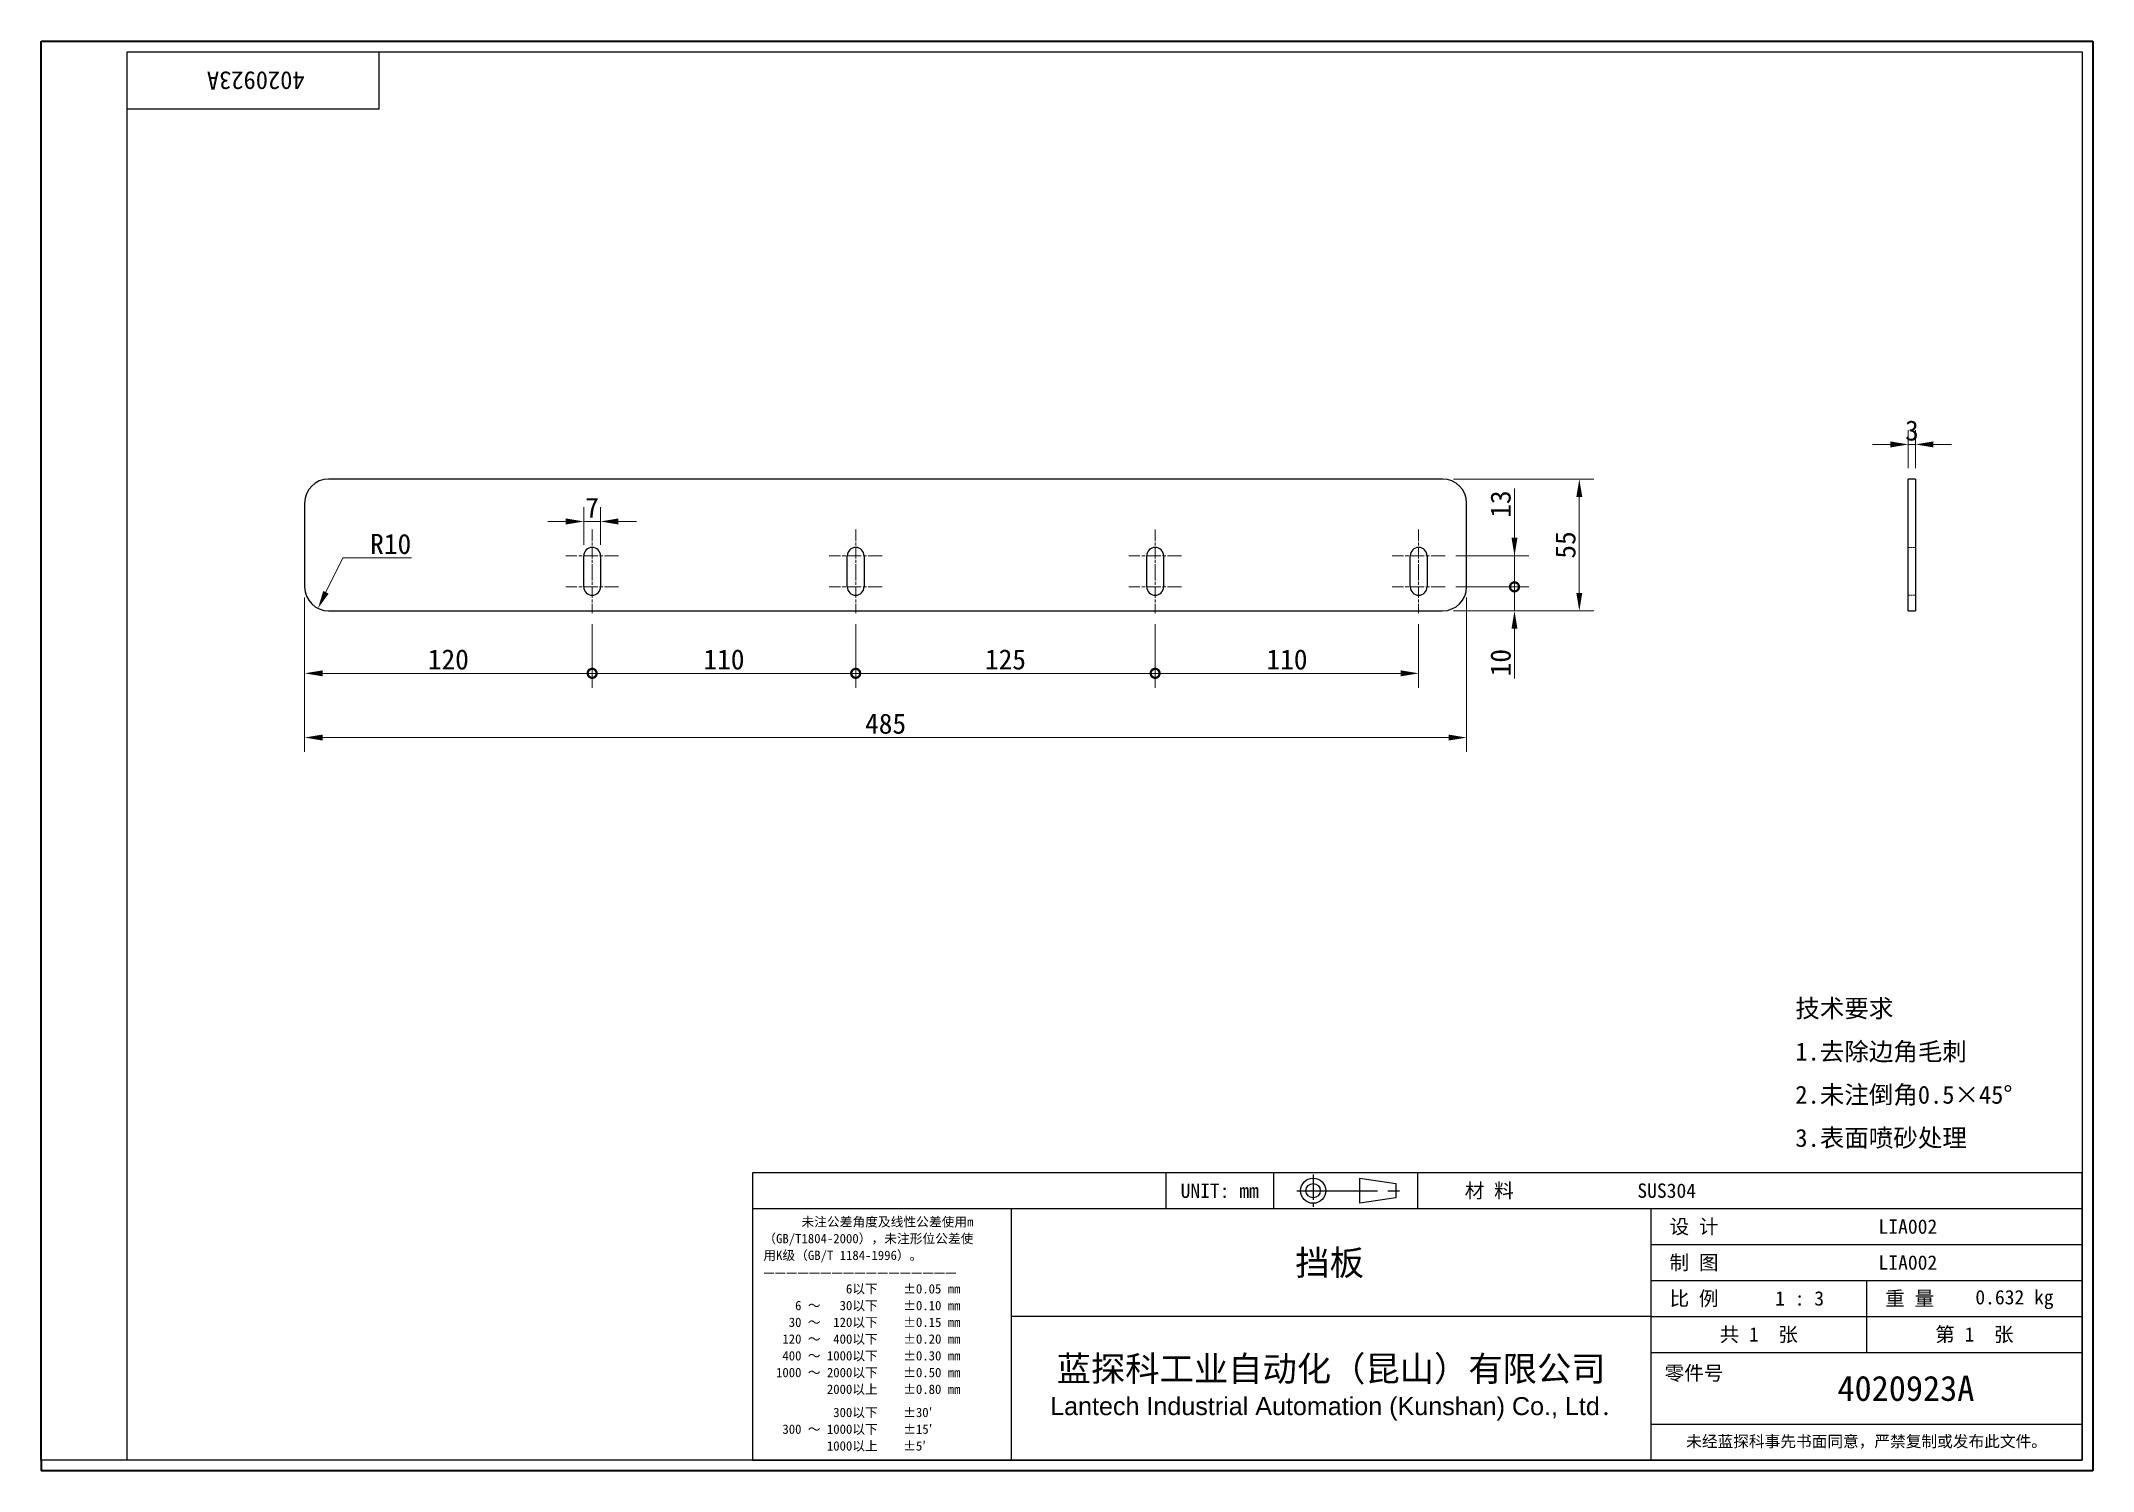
# Model space of a CAD drawing. Header units: millimetres. Extents: x 18 to 875, y 16 to 614.
import ezdxf
from ezdxf.enums import TextEntityAlignment as Align

# ---------------------------------------------------------------- set-up
doc = ezdxf.new("R2010")
doc.units = ezdxf.units.MM
doc.header["$LTSCALE"] = 3
doc.linetypes.add('CHAIN', pattern=[0.3543, 0.2362, -0.0295, 0.0591, -0.0295])
doc.linetypes.add('DASHED', pattern=[0.2067, 0.1654, -0.0413])
for name, color, linetype, lineweight in [('1', 7, 'Continuous', 18), ('可见 (ISO)', 7, 'Continuous', 25), ('图框 (ISO)', 7, 'Continuous', 35), ('标题 (ISO)', 7, 'Continuous', 25)]:
    doc.layers.add(name, color=color, linetype=linetype, lineweight=lineweight)
for name, color, linetype, lineweight, true_color in [('中心标记 (ISO)', 1, 'CHAIN', 18, 0xff0000), ('尺寸 (ISO)', 7, 'Continuous', 18, 0x008000), ('符号 (ISO)', 7, 'Continuous', 18, 0x008000), ('隐藏 (ISO)', 5, 'DASHED', 18, 0x0000ff)]:
    doc.layers.add(name, color=color, linetype=linetype, lineweight=lineweight, true_color=true_color)
doc.styles.add('文本样式164', font='SimSun.ttf')
doc.styles.add('文本样式165', font='SimSun.ttf')
doc.styles.add('文本样式74', font='SimSun.ttf')
doc.styles.add('最新国标', font='simfang.ttf')
doc.styles.add('注释文本 (ISO)', font='simfang.ttf')
doc.dimstyles.new('默认 (GB)', dxfattribs={"dimscale": 3, "dimtxt": 2.8, "dimasz": 2.5, "dimexe": 2, "dimexo": 1.5, "dimgap": 0.5, "dimtad": 1, "dimtoh": 1, "dimdsep": 46, "dimtxsty": '最新国标', "dimcen": 0.09, "dimdle": 10, "dimclrd": 256, "dimclre": 256, "dimclrt": 256, "dimaunit": 1, "dimadec": 3, "dimazin": 2, "dimtfac": 0.535714, "dimtmove": 0, "dimatfit": 3, "dimfxl": 0, "dimtolj": 1, "dimtzin": 0, "dimlwd": -1, "dimlwe": -1, "dimarcsym": 0})

# ---------------------------------------------------------------- blocks, each defined once
blk = doc.blocks.new('图框 最新国标')
at = {"layer": '图框 (ISO)'}
for p, q in [((6, 7), (6, 204.5)), ((6, 204.5), (291.5, 204.5)), ((291.5, 204.5), (291.5, 5.5)), ((6, 7), (6, 5.5)), ((6, 7), (6, 5.5)), ((291.5, 5.5), (6, 5.5))]:
    blk.add_line(p, q, dxfattribs=at)
at = {"layer": '图框 (ISO)', "color": 7, "linetype": 'Continuous', "lineweight": 25}
for p, q in [((18, 203), (290, 203)), ((18, 7), (18, 203)), ((18, 203), (290, 203)), ((53, 203), (53, 195)), ((290, 203), (290, 7)), ((290, 203), (290, 7)), ((53, 195), (18, 195)), ((290, 7), (6, 7)), ((290, 7), (18, 7))]:
    blk.add_line(p, q, dxfattribs=at)
at = {"layer": '图框 (ISO)', "style": '文本样式74'}
blk.add_attdef('零件代号_001', (42.68, 200.25), '', height=2.5, rotation=180, dxfattribs=at)
blk = doc.blocks.new('标题栏 最新国标')
at = {"layer": '标题 (ISO)'}
for p, q in [((381.98, -183.84), (196.98, -183.84)), ((196.98, -183.84), (196.98, -223.84)), ((254.48, -183.84), (254.48, -188.84)), ((269.48, -183.84), (269.48, -188.84)), ((281.48, -188.09), (281.48, -184.59)), ((281.48, -184.59), (286.48, -185.34)), ((286.48, -185.34), (286.48, -187.34)), ((289.48, -183.84), (289.48, -188.84)), ((381.98, -223.84), (381.98, -183.84)), ((383.48, -183.84), (383.48, -225.34)), ((286.48, -187.34), (281.48, -188.09)), ((196.98, -188.84), (381.98, -188.84)), ((232.98, -188.84), (232.98, -223.84)), ((321.98, -188.84), (321.98, -223.84)), ((321.98, -193.84), (381.98, -193.84)), ((321.98, -198.84), (381.98, -198.84)), ((351.98, -198.84), (351.98, -208.84)), ((321.98, -203.84), (232.98, -203.84)), ((321.98, -203.84), (381.98, -203.84)), ((321.98, -208.84), (381.98, -208.84)), ((321.98, -218.84), (381.98, -218.84)), ((196.98, -223.84), (381.98, -223.84)), ((383.48, -225.34), (196.98, -225.34))]:
    blk.add_line(p, q, dxfattribs=at)
at = {"layer": '标题 (ISO)', "linetype": 'CHAIN', "ltscale": 5.000333}
blk.add_line((274.98, -184.09), (274.98, -188.59), dxfattribs=at)
at = {"layer": '标题 (ISO)', "linetype": 'CHAIN', "ltscale": 15.834605}
blk.add_line((272.73, -186.34), (286.98, -186.34), dxfattribs=at)
at = {"layer": '标题 (ISO)'}
for radius in [1.75, 1]:
    blk.add_circle((274.98, -186.34), radius, dxfattribs=at)
at = {"layer": '1', "style": '文本样式164'}
for s, p in [('UNIT: mm', (261.98, -186.34)), ('材 料', (299.48, -186.34)), ('设 计', (327.98, -191.34)), ('制 图', (327.98, -196.34)), ('比 例', (327.98, -201.34)), ('重 量', (357.98, -201.34)), ('共 1  张', (336.98, -206.34)), ('第 1  张', (366.98, -206.34))]:
    blk.add_text(s, height=2, dxfattribs=at).set_placement(p, align=Align.MIDDLE_CENTER)
at = {"layer": '标题 (ISO)', "char_height": 2, "style": '注释文本 (ISO)'}
for s, insert, attachment_point, line_spacing_factor in [('{\\fSimSun|b0|i0|c134|p2;\\H0.65x;      未注公差角度及线性公差使用m\\P（GB/T1804-2000），未注形位公差使\\P用K级（GB/T 1184-1996）。\\P—————————————————\\P             6以下    ±0.05 mm\\P     6 ～   30以下    ±0.10 mm\\P    30 ～  120以下    ±0.15 mm\\P   120 ～  400以下    ±0.20 mm\\P   400 ～ 1000以下    ±0.30 mm\\P  1000 ～ 2000以下    ±0.50 mm\\P          2000以上    ±0.80 mm\\P\\H0.38462x;\\P\\H2.6x;           300以下    ±30′\\P   300 ～ 1000以下    ±15′\\P          1000以上    ±5′}', (198.48, -206.34), 4, 1.075116), ('{\\fMicrosoft YaHei|b0|i0|c134|p34;\\H1.75x;蓝探科工业自动化（昆山）有限公司\\P\\fArial|b0|i0|c0|p34;\\H0.71429x;Lantech Industrial Automation (Kunshan) Co., Ltd\\fFangSong|b0|i0|c134|p49;.\\H1.15195x; }', (277.48, -213.84), 5, 0.978695)]:
    blk.add_mtext(s, dxfattribs=dict(at, insert=insert, attachment_point=attachment_point, line_spacing_factor=line_spacing_factor))
at = {"layer": '标题 (ISO)', "attachment_point": 5, "style": '注释文本 (ISO)'}
for s, insert, char_height in [('\\fFangSong|b0|i0;零件号', (327.98, -211.84), 2), ('\\fSimSun|b0|i0;{\\H1.6000;未经蓝探科事先书面同意，严禁复制或发布此文件。}', (351.98, -221.34), 1.6)]:
    blk.add_mtext(s, dxfattribs=dict(at, insert=insert, char_height=char_height))
at = {"layer": '标题 (ISO)'}
for tag, p, height, style in [('材料_001', (320.09, -187.33), 2, '注释文本 (ISO)'), ('设计人_001', (353.65, -192.33), 2, '注释文本 (ISO)'), ('库存编号_001', (272.5, -198.11), 3.5, '文本样式165'), ('设计人_001', (353.65, -197.33), 2, '注释文本 (ISO)'), ('视图比例_001', (339.26, -202.33), 2, '注释文本 (ISO)'), ('质量\\P3;_001', (367.12, -202.16), 2, '注释文本 (ISO)'), ('零件代号_001', (347.93, -215.59), 3.5, '文本样式165')]:
    blk.add_attdef(tag, p, '', height=height, dxfattribs=dict(at, style=style))
blk = doc.blocks.new('_DotSmall')
at = {"color": 0, "linetype": 'ByBlock', "const_width": 0.5}
blk.add_lwpolyline([(-0.0625, 0, 1), (0.0625, 0, 1)], format="xyb", close=True, dxfattribs=at)
blk = doc.blocks.new('*D5')
at = {"layer": 'Defpoints', "color": 0, "transparency": 16777216}
for p in [(128.04, 385.61), (248.04, 374.61), (248.04, 349.51)]:
    blk.add_point(p, dxfattribs=at)
at = {"layer": '尺寸 (ISO)', "color": 116, "true_color": 0x00803f, "transparency": 16777216}
for p, q in [((128.04, 381.11), (128.04, 343.51)), ((248.04, 370.11), (248.04, 343.51)), ((135.54, 349.51), (248.04, 349.51))]:
    blk.add_line(p, q, dxfattribs=at)
blk.add_solid([(135.54, 350.76), (135.54, 348.26), (128.04, 349.51)], dxfattribs=at)
at = {"layer": '尺寸 (ISO)', "color": 116, "true_color": 0x00803f, "transparency": 16777216, "xscale": 7.5, "yscale": 7.5, "zscale": 7.5}
blk.add_blockref('_DotSmall', (248.04, 349.51), dxfattribs=at)
at = {"layer": '尺寸 (ISO)', "transparency": 16777216, "insert": (188.01, 355.26), "char_height": 8.4, "attachment_point": 5, "style": '最新国标'}
blk.add_mtext('\\A1;120', dxfattribs=at)
blk = doc.blocks.new('*D7')
at = {"layer": 'Defpoints', "color": 0, "transparency": 16777216}
for p in [(248.04, 374.61), (358.04, 374.61), (358.04, 349.51)]:
    blk.add_point(p, dxfattribs=at)
at = {"layer": '尺寸 (ISO)', "color": 116, "true_color": 0x00803f, "transparency": 16777216}
for p, q in [((248.04, 370.11), (248.04, 343.51)), ((358.04, 370.11), (358.04, 343.51)), ((248.04, 349.51), (358.04, 349.51))]:
    blk.add_line(p, q, dxfattribs=at)
at = {"layer": '尺寸 (ISO)', "color": 116, "true_color": 0x00803f, "transparency": 16777216, "xscale": 7.5, "yscale": 7.5, "zscale": 7.5, "rotation": 180}
blk.add_blockref('_DotSmall', (248.04, 349.51), dxfattribs=at)
at = {"layer": '尺寸 (ISO)', "color": 116, "true_color": 0x00803f, "transparency": 16777216, "xscale": 7.5, "yscale": 7.5, "zscale": 7.5}
blk.add_blockref('_DotSmall', (358.04, 349.51), dxfattribs=at)
at = {"layer": '尺寸 (ISO)', "transparency": 16777216, "insert": (303.07, 355.26), "char_height": 8.4, "attachment_point": 5, "style": '最新国标'}
blk.add_mtext('\\A1;110', dxfattribs=at)
blk = doc.blocks.new('*D8')
at = {"layer": 'Defpoints', "color": 0, "transparency": 16777216}
for p in [(358.04, 374.61), (483.04, 374.61), (483.04, 349.51)]:
    blk.add_point(p, dxfattribs=at)
at = {"layer": '尺寸 (ISO)', "color": 116, "true_color": 0x00803f, "transparency": 16777216}
for p, q in [((358.04, 370.11), (358.04, 343.51)), ((483.04, 370.11), (483.04, 343.51)), ((358.04, 349.51), (483.04, 349.51))]:
    blk.add_line(p, q, dxfattribs=at)
at = {"layer": '尺寸 (ISO)', "color": 116, "true_color": 0x00803f, "transparency": 16777216, "xscale": 7.5, "yscale": 7.5, "zscale": 7.5, "rotation": 180}
blk.add_blockref('_DotSmall', (358.04, 349.51), dxfattribs=at)
at = {"layer": '尺寸 (ISO)', "color": 116, "true_color": 0x00803f, "transparency": 16777216, "xscale": 7.5, "yscale": 7.5, "zscale": 7.5}
blk.add_blockref('_DotSmall', (483.04, 349.51), dxfattribs=at)
at = {"layer": '尺寸 (ISO)', "transparency": 16777216, "insert": (420.57, 355.26), "char_height": 8.4, "attachment_point": 5, "style": '最新国标'}
blk.add_mtext('\\A1;125', dxfattribs=at)
blk = doc.blocks.new('*D9')
at = {"layer": 'Defpoints', "color": 0, "transparency": 16777216}
for p in [(483.04, 374.61), (593.04, 374.61), (593.04, 349.51)]:
    blk.add_point(p, dxfattribs=at)
at = {"layer": '尺寸 (ISO)', "color": 116, "true_color": 0x00803f, "transparency": 16777216}
for p, q in [((483.04, 370.11), (483.04, 343.51)), ((593.04, 370.11), (593.04, 343.51)), ((483.04, 349.51), (585.54, 349.51))]:
    blk.add_line(p, q, dxfattribs=at)
blk.add_solid([(585.54, 350.76), (585.54, 348.26), (593.04, 349.51)], dxfattribs=at)
at = {"layer": '尺寸 (ISO)', "color": 116, "true_color": 0x00803f, "transparency": 16777216, "xscale": 7.5, "yscale": 7.5, "zscale": 7.5, "rotation": 180}
blk.add_blockref('_DotSmall', (483.04, 349.51), dxfattribs=at)
at = {"layer": '尺寸 (ISO)', "transparency": 16777216, "insert": (538.07, 355.26), "char_height": 8.4, "attachment_point": 5, "style": '最新国标'}
blk.add_mtext('\\A1;110', dxfattribs=at)
blk = doc.blocks.new('*D10')
at = {"layer": 'Defpoints', "color": 0, "transparency": 16777216}
for p in [(128.04, 385.61), (613.04, 385.61), (613.04, 322.69)]:
    blk.add_point(p, dxfattribs=at)
at = {"layer": '尺寸 (ISO)', "color": 116, "true_color": 0x00803f, "transparency": 16777216}
for p, q in [((128.04, 381.11), (128.04, 316.69)), ((613.04, 381.11), (613.04, 316.69)), ((135.54, 322.69), (605.54, 322.69))]:
    blk.add_line(p, q, dxfattribs=at)
for points in [[(135.54, 323.94), (135.54, 321.44), (128.04, 322.69)], [(605.54, 323.94), (605.54, 321.44), (613.04, 322.69)]]:
    blk.add_solid(points, dxfattribs=at)
at = {"layer": '尺寸 (ISO)', "transparency": 16777216, "insert": (370.54, 328.44), "char_height": 8.4, "attachment_point": 5, "style": '最新国标'}
blk.add_mtext('\\A1;485', dxfattribs=at)
blk = doc.blocks.new('*D11')
at = {"layer": 'Defpoints', "color": 0, "transparency": 16777216}
for p in [(604.04, 385.61), (633.04, 385.61), (603.04, 375.61)]:
    blk.add_point(p, dxfattribs=at)
at = {"layer": '尺寸 (ISO)', "color": 116, "true_color": 0x00803f, "transparency": 16777216}
for p, q in [((633.04, 385.61), (633.04, 400.61)), ((608.54, 385.61), (639.04, 385.61)), ((633.04, 385.61), (633.04, 375.61)), ((607.54, 375.61), (639.04, 375.61)), ((633.04, 368.11), (633.04, 347.34))]:
    blk.add_line(p, q, dxfattribs=at)
blk.add_solid([(631.79, 368.11), (634.29, 368.11), (633.04, 375.61)], dxfattribs=at)
at = {"layer": '尺寸 (ISO)', "color": 116, "true_color": 0x00803f, "transparency": 16777216, "xscale": 7.5, "yscale": 7.5, "zscale": 7.5, "rotation": 270}
blk.add_blockref('_DotSmall', (633.04, 385.61), dxfattribs=at)
at = {"layer": '尺寸 (ISO)', "transparency": 16777216, "insert": (627.29, 353.97), "char_height": 8.4, "attachment_point": 5, "rotation": 90, "style": '最新国标'}
blk.add_mtext('\\A1;10', dxfattribs=at)
blk = doc.blocks.new('*D12')
at = {"layer": 'Defpoints', "color": 0, "transparency": 16777216}
for p in [(604.04, 398.61), (633.04, 398.61), (604.04, 385.61)]:
    blk.add_point(p, dxfattribs=at)
at = {"layer": '尺寸 (ISO)', "color": 116, "true_color": 0x00803f, "transparency": 16777216}
for p, q in [((633.04, 406.11), (633.04, 426.74)), ((608.54, 398.61), (639.04, 398.61)), ((633.04, 385.61), (633.04, 398.61)), ((608.54, 385.61), (639.04, 385.61)), ((633.04, 385.61), (633.04, 378.11))]:
    blk.add_line(p, q, dxfattribs=at)
blk.add_solid([(631.79, 406.11), (634.29, 406.11), (633.04, 398.61)], dxfattribs=at)
at = {"layer": '尺寸 (ISO)', "color": 116, "true_color": 0x00803f, "transparency": 16777216, "xscale": 7.5, "yscale": 7.5, "zscale": 7.5, "rotation": 90}
blk.add_blockref('_DotSmall', (633.04, 385.61), dxfattribs=at)
at = {"layer": '尺寸 (ISO)', "transparency": 16777216, "insert": (627.29, 420.17), "char_height": 8.4, "attachment_point": 5, "rotation": 90, "style": '最新国标'}
blk.add_mtext('\\A1;13', dxfattribs=at)
blk = doc.blocks.new('*D13')
at = {"layer": 'Defpoints', "color": 0, "transparency": 16777216}
for p in [(251.54, 412.91), (244.54, 398.61), (251.54, 398.61)]:
    blk.add_point(p, dxfattribs=at)
at = {"layer": '尺寸 (ISO)', "color": 116, "true_color": 0x00803f, "transparency": 16777216}
for p, q in [((237.04, 412.91), (229.54, 412.91)), ((244.54, 403.11), (244.54, 418.91)), ((244.54, 412.91), (251.54, 412.91)), ((251.54, 403.11), (251.54, 418.91)), ((259.04, 412.91), (266.54, 412.91))]:
    blk.add_line(p, q, dxfattribs=at)
for points in [[(237.04, 414.16), (237.04, 411.66), (244.54, 412.91)], [(259.04, 414.16), (259.04, 411.66), (251.54, 412.91)]]:
    blk.add_solid(points, dxfattribs=at)
at = {"layer": '尺寸 (ISO)', "transparency": 16777216, "insert": (248.04, 418.66), "char_height": 8.4, "attachment_point": 5, "style": '最新国标'}
blk.add_mtext('\\A1;7', dxfattribs=at)
blk = doc.blocks.new('*D14')
at = {"layer": 'Defpoints', "color": 0, "transparency": 16777216}
for p in [(138.04, 385.61), (133.61, 376.64)]:
    blk.add_point(p, dxfattribs=at)
at = {"layer": '尺寸 (ISO)', "color": 116, "true_color": 0x00803f, "transparency": 16777216}
for p, q in [((144.02, 397.71), (136.93, 383.37)), ((172.66, 397.71), (144.02, 397.71))]:
    blk.add_line(p, q, dxfattribs=at)
blk.add_solid([(135.81, 383.92), (138.05, 382.81), (133.61, 376.64)], dxfattribs=at)
at = {"layer": '尺寸 (ISO)', "transparency": 16777216, "insert": (163.95, 403.46), "char_height": 8.4, "attachment_point": 5, "style": '最新国标'}
blk.add_mtext('\\A1;R10', dxfattribs=at)
blk = doc.blocks.new('*D15')
at = {"layer": 'Defpoints', "color": 0, "transparency": 16777216}
for p in [(800.42, 445.08), (797.42, 430.61), (800.42, 430.61)]:
    blk.add_point(p, dxfattribs=at)
at = {"layer": '尺寸 (ISO)', "color": 116, "true_color": 0x00803f, "transparency": 16777216}
for p, q in [((797.42, 435.11), (797.42, 451.08)), ((800.42, 435.11), (800.42, 451.08)), ((789.92, 445.08), (782.42, 445.08)), ((797.42, 445.08), (800.42, 445.08)), ((807.92, 445.08), (815.42, 445.08))]:
    blk.add_line(p, q, dxfattribs=at)
for points in [[(789.92, 446.33), (789.92, 443.83), (797.42, 445.08)], [(807.92, 446.33), (807.92, 443.83), (800.42, 445.08)]]:
    blk.add_solid(points, dxfattribs=at)
at = {"layer": '尺寸 (ISO)', "transparency": 16777216, "insert": (798.92, 450.83), "char_height": 8.4, "attachment_point": 5, "style": '最新国标'}
blk.add_mtext('\\A1;3', dxfattribs=at)
blk = doc.blocks.new('*D16')
at = {"layer": 'Defpoints', "color": 0, "transparency": 16777216}
for p in [(603.04, 430.61), (660.09, 430.61), (603.04, 375.61)]:
    blk.add_point(p, dxfattribs=at)
at = {"layer": '尺寸 (ISO)', "color": 116, "true_color": 0x00803f, "transparency": 16777216}
for p, q in [((607.54, 430.61), (666.09, 430.61)), ((660.09, 383.11), (660.09, 423.11)), ((607.54, 375.61), (666.09, 375.61))]:
    blk.add_line(p, q, dxfattribs=at)
for points in [[(658.84, 423.11), (661.34, 423.11), (660.09, 430.61)], [(658.84, 383.11), (661.34, 383.11), (660.09, 375.61)]]:
    blk.add_solid(points, dxfattribs=at)
at = {"layer": '尺寸 (ISO)', "transparency": 16777216, "insert": (654.34, 403.11), "char_height": 8.4, "attachment_point": 5, "rotation": 90, "style": '最新国标'}
blk.add_mtext('\\A1;55', dxfattribs=at)

msp = doc.modelspace()

# ---------------------------------------------------------------- linework, layer by layer
at = {"layer": '中心标记 (ISO)', "ltscale": 6.852346}
for p, q in [((248.0387, 409.6086), (248.0387, 391.1086)), ((358.0387, 409.6086), (358.0387, 391.1086)), ((483.0387, 409.6086), (483.0387, 391.1086)), ((593.0387, 409.6086), (593.0387, 391.1086)), ((248.0387, 393.1086), (248.0387, 374.6086)), ((358.0387, 393.1086), (358.0387, 374.6086)), ((483.0387, 393.1086), (483.0387, 374.6086)), ((593.0387, 393.1086), (593.0387, 374.6086))]:
    msp.add_line(p, q, dxfattribs=at)
at = {"layer": '中心标记 (ISO)', "ltscale": 8.148754}
for p, q in [((259.0387, 398.6086), (237.0387, 398.6086)), ((369.0387, 398.6086), (347.0387, 398.6086)), ((494.0387, 398.6086), (472.0387, 398.6086)), ((604.0387, 398.6086), (582.0387, 398.6086)), ((259.0387, 385.6086), (237.0387, 385.6086)), ((369.0387, 385.6086), (347.0387, 385.6086)), ((494.0387, 385.6086), (472.0387, 385.6086)), ((604.0387, 385.6086), (582.0387, 385.6086))]:
    msp.add_line(p, q, dxfattribs=at)
at = {"layer": '可见 (ISO)'}
for p, q in [((603.0387, 430.6086), (138.0387, 430.6086)), ((800.4202, 430.6086), (797.4202, 430.6086)), ((797.4202, 420.6086), (797.4202, 430.6086)), ((800.4202, 430.6086), (800.4202, 420.6086)), ((128.0387, 420.6086), (128.0387, 385.6086)), ((613.0387, 385.6086), (613.0387, 420.6086)), ((797.4202, 385.6086), (797.4202, 420.6086)), ((800.4202, 420.6086), (800.4202, 385.6086)), ((244.5387, 385.6086), (244.5387, 398.6086)), ((251.5387, 398.6086), (251.5387, 385.6086)), ((354.5387, 385.6086), (354.5387, 398.6086)), ((361.5387, 398.6086), (361.5387, 385.6086)), ((479.5387, 385.6086), (479.5387, 398.6086)), ((486.5387, 398.6086), (486.5387, 385.6086)), ((589.5387, 385.6086), (589.5387, 398.6086)), ((596.5387, 398.6086), (596.5387, 385.6086)), ((797.4202, 375.6086), (797.4202, 385.6086)), ((800.4202, 385.6086), (800.4202, 375.6086)), ((138.0387, 375.6086), (603.0387, 375.6086)), ((797.4202, 375.6086), (800.4202, 375.6086))]:
    msp.add_line(p, q, dxfattribs=at)
for centre, radius, start, end in [((138.0387, 420.6086), 10, 90, 180), ((603.0387, 420.6086), 10, 0, 90), ((248.0387, 398.6086), 3.5, 0, 180), ((358.0387, 398.6086), 3.5, 0, 180), ((483.0387, 398.6086), 3.5, 0, 180), ((593.0387, 398.6086), 3.5, 0, 180), ((138.0387, 385.6086), 10, 180, 270), ((248.0387, 385.6086), 3.5, 180, 0), ((358.0387, 385.6086), 3.5, 180, 0), ((483.0387, 385.6086), 3.5, 180, 0), ((593.0387, 385.6086), 3.5, 180, 0), ((603.0387, 385.6086), 10, 270, 0)]:
    msp.add_arc(centre, radius, start, end, dxfattribs=at)
at = {"layer": '隐藏 (ISO)', "ltscale": 1.904597}
for p, q in [((800.4202, 402.1086), (797.4202, 402.1086)), ((800.4202, 382.1086), (797.4202, 382.1086))]:
    msp.add_line(p, q, dxfattribs=at)

# ---------------------------------------------------------------- block references
at = {"xscale": 3, "yscale": 3, "zscale": 3}
msp.add_blockref('图框 最新国标', (0, 0), dxfattribs=at).add_auto_attribs({'零件代号_001': '4020923A'})
ref = msp.add_blockref('标题栏 最新国标', (-275.9476, 692.5328), dxfattribs=dict(xscale=3, yscale=3, zscale=3))
ref.add_attrib('零件代号_001', '4020923A', (767.8492, 45.75), dxfattribs={"layer": '标题 (ISO)', "height": 10.5, "style": '文本样式165'})
ref.add_attrib('库存编号_001', '挡板', (541.5419, 98.1913), dxfattribs={"layer": '标题 (ISO)', "height": 10.5, "style": '文本样式165'})
ref.add_attrib('质量\\P3;_001', '0.632 kg', (825.4114, 86.0486), dxfattribs={"layer": '标题 (ISO)', "height": 6, "style": '注释文本 (ISO)'})
ref.add_attrib('视图比例_001', '1 : 3', (741.84, 85.5514), dxfattribs={"layer": '标题 (ISO)', "height": 6, "style": '注释文本 (ISO)'})
ref.add_attrib('设计人_001', 'LIA002', (785.0057, 115.5343), dxfattribs={"layer": '标题 (ISO)', "height": 6, "style": '注释文本 (ISO)'})
ref.add_attrib('设计人_001', 'LIA002', (785.0057, 100.5343), dxfattribs={"layer": '标题 (ISO)', "height": 6, "style": '注释文本 (ISO)'})
ref.add_attrib('材料_001', 'SUS304', (684.3343, 130.5343), dxfattribs={"layer": '标题 (ISO)', "height": 6, "style": '注释文本 (ISO)'})

# ---------------------------------------------------------------- texts
at = {"layer": '符号 (ISO)', "insert": (750.265, 182.1815), "char_height": 7.5, "width": 106.666667, "attachment_point": 4, "line_spacing_factor": 1.441304, "style": '注释文本 (ISO)'}
msp.add_mtext('\\fFangSong|b0|i0;{\\H7.5000;技术要求\\P}\\fFangSong|b0|i0;{\\H7.5000;1.去除边角毛刺\\P}\\fFangSong|b0|i0;{\\H7.5000;2.未注倒角0.5×45°\\P}\\fFangSong|b0|i0;{\\H7.5000;3.表面喷砂处理}', dxfattribs=at)

# ---------------------------------------------------------------- dimensions: what is measured, and where the dimension line sits
at = {"layer": '尺寸 (ISO)', "color": 116, "true_color": 0x00803f}
for base, p1, p2, angle, override, picture, middle in [((800.4202, 445.083), (797.4202, 430.6086), (800.4202, 430.6086), 180, {"dimgap": 0.5, "dimtoh": 0, "dimdec": 2, "dimtol": 0, "dimlim": 0, "dimtp": 0, "dimtm": 0, "dimtdec": 2, "dimtofl": 1, "dimatfit": 1}, '*D15', (798.9202, 445.083)), ((660.0907, 430.6086), (603.0387, 375.6086), (603.0387, 430.6086), 270, {"dimgap": 0.5, "dimtoh": 0, "dimdec": 2, "dimtol": 0, "dimlim": 0, "dimtp": 0, "dimtm": 0, "dimtdec": 2, "dimtofl": 0, "dimatfit": 1}, '*D16', (660.0907, 403.1086)), ((633.0387, 398.6086), (604.0387, 385.6086), (604.0387, 398.6086), 90, {"dimgap": 0.5, "dimtoh": 0, "dimdec": 2, "dimblk1": 'DotSmall', "dimsah": 1, "dimdle": 0, "dimtol": 0, "dimlim": 0, "dimtp": 0, "dimtm": 0, "dimtdec": 2, "dimtofl": 1, "dimatfit": 1}, '*D12', (633.0387, 420.1726)), ((633.0387, 385.6086), (603.0387, 375.6086), (604.0387, 385.6086), 90, {"dimgap": 0.5, "dimtoh": 0, "dimdec": 2, "dimblk2": 'DotSmall', "dimsah": 1, "dimdle": 0, "dimtol": 0, "dimlim": 0, "dimtp": 0, "dimtm": 0, "dimtdec": 2, "dimtofl": 1, "dimatfit": 1}, '*D11', (633.0387, 353.9726)), ((248.0387, 349.512), (128.0387, 385.6086), (248.0387, 374.6086), 180, {"dimgap": 0.5, "dimtoh": 0, "dimdec": 2, "dimblk2": 'DotSmall', "dimsah": 1, "dimdle": 0, "dimtol": 0, "dimlim": 0, "dimtp": 0, "dimtm": 0, "dimtdec": 2, "dimtofl": 0, "dimatfit": 1}, '*D5', (188.0087, 349.512)), ((613.0387, 322.6932), (128.0387, 385.6086), (613.0387, 385.6086), 180, {"dimgap": 0.5, "dimtoh": 0, "dimdec": 2, "dimtol": 0, "dimlim": 0, "dimtp": 0, "dimtm": 0, "dimtdec": 2, "dimtofl": 0, "dimatfit": 1}, '*D10', (370.5387, 322.6932)), ((358.0387, 349.512), (248.0387, 374.6086), (358.0387, 374.6086), 180, {"dimgap": 0.5, "dimtoh": 0, "dimdec": 2, "dimblk1": 'DotSmall', "dimblk2": 'DotSmall', "dimsah": 1, "dimdle": 0, "dimtol": 0, "dimlim": 0, "dimtp": 0, "dimtm": 0, "dimtdec": 2, "dimtofl": 0, "dimatfit": 1}, '*D7', (303.0687, 349.512)), ((483.0387, 349.512), (358.0387, 374.6086), (483.0387, 374.6086), 180, {"dimgap": 0.5, "dimtoh": 0, "dimdec": 2, "dimblk1": 'DotSmall', "dimblk2": 'DotSmall', "dimsah": 1, "dimdle": 0, "dimtol": 0, "dimlim": 0, "dimtp": 0, "dimtm": 0, "dimtdec": 2, "dimtofl": 0, "dimatfit": 1}, '*D8', (420.5687, 349.512)), ((593.0387, 349.512), (483.0387, 374.6086), (593.0387, 374.6086), 180, {"dimgap": 0.5, "dimtoh": 0, "dimdec": 2, "dimblk1": 'DotSmall', "dimsah": 1, "dimdle": 0, "dimtol": 0, "dimlim": 0, "dimtp": 0, "dimtm": 0, "dimtdec": 2, "dimtofl": 0, "dimatfit": 1}, '*D9', (538.0687, 349.512))]:
    dim = msp.add_linear_dim(base=base, p1=p1, p2=p2, angle=angle, dimstyle='默认 (GB)', override=override, dxfattribs=at)
    dim.commit()
    dim.dimension.update_dxf_attribs({"geometry": picture, "text_midpoint": middle, "dimtype": 160})
dim = msp.add_linear_dim(base=(251.5387, 412.9087), p1=(244.5387, 398.6086), p2=(251.5387, 398.6086), dimstyle='默认 (GB)', override={"dimgap": 0.5, "dimtoh": 0, "dimdec": 2, "dimtol": 0, "dimlim": 0, "dimtp": 0, "dimtm": 0, "dimtdec": 2, "dimtofl": 1, "dimatfit": 1}, dxfattribs=at)
dim.commit()
dim.dimension.update_dxf_attribs({"geometry": '*D13', "text_midpoint": (248.0387, 412.9087), "dimtype": 160})
dim = msp.add_radius_dim(center=(138.0387, 385.6086), mpoint=(133.6086, 376.6434), dimstyle='默认 (GB)', override={"dimgap": 0.5, "dimtih": 1, "dimdec": 2, "dimlfac": 1, "dimcen": 0, "dimtol": 0, "dimlim": 0, "dimtp": 0, "dimtm": 0, "dimtdec": 2}, dxfattribs=at)
dim.commit()
dim.dimension.update_dxf_attribs({"geometry": '*D14', "text_midpoint": (163.9492, 397.708), "dimtype": 164})

doc.saveas('drawing.dxf')
